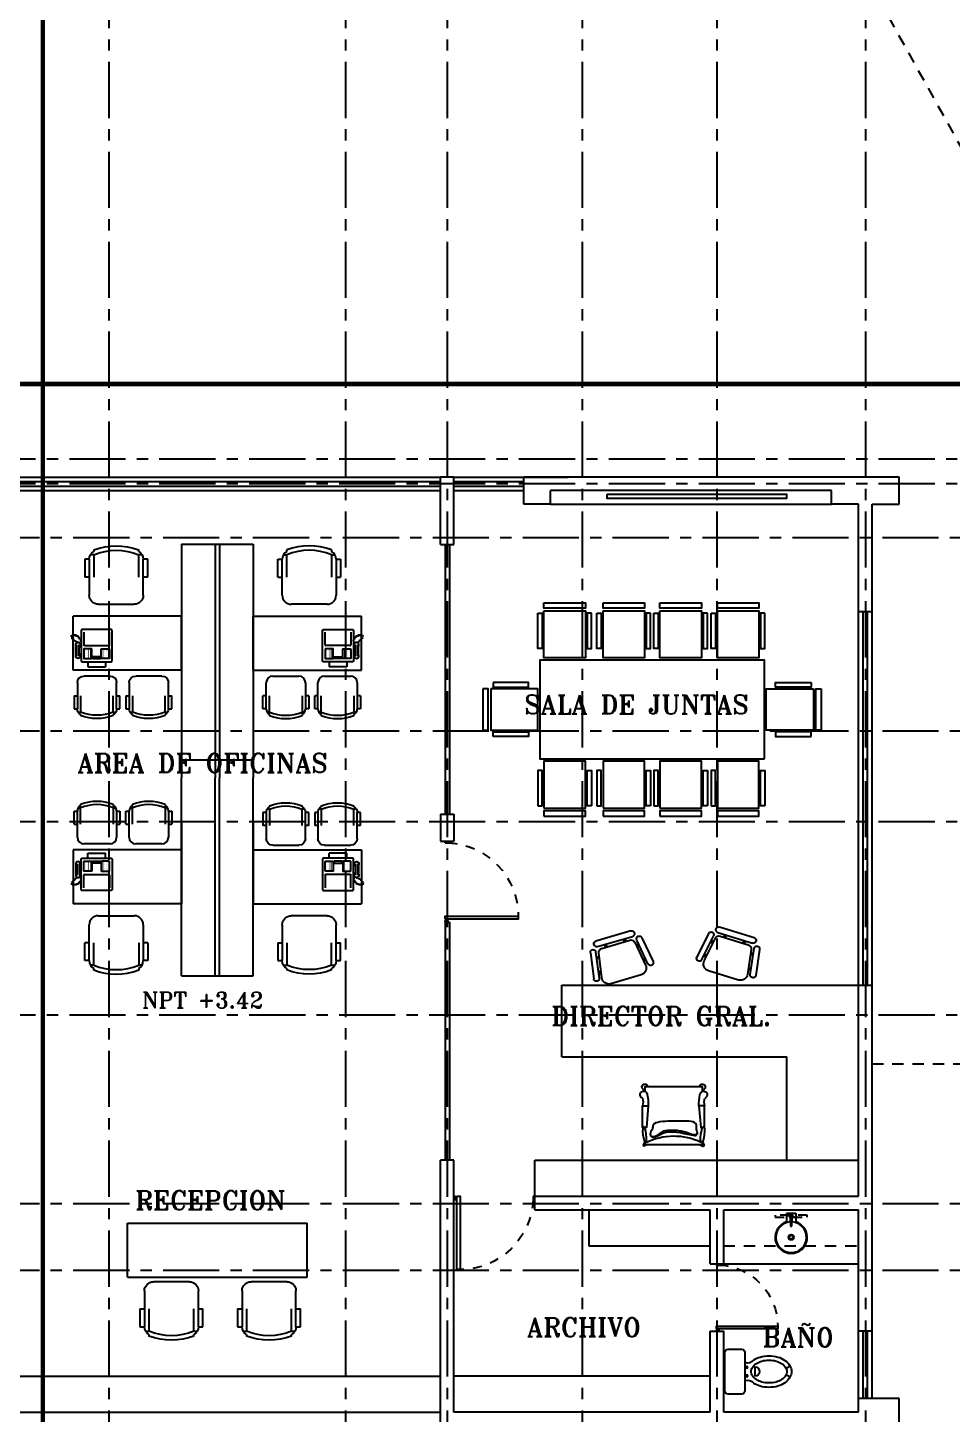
# Model space of a CAD drawing. Extents: x 915 to 2178, y -798 to 165.
# Drawn here: x 1335.4 to 1345.68, y -711.21 to -695.78 of the extents above; entities that cross this region are included whole.
import ezdxf

# ---------------------------------------------------------------- set-up
doc = ezdxf.new("R2010")
doc.units = 0
doc.header["$LTSCALE"] = 0.5
doc.header["$MEASUREMENT"] = 0
for name, pattern in [('ACAD_ISO10W100', [18, 12, -3, 0, -3]), ('CENTER', [2, 1.25, -0.25, 0.25, -0.25]), ('HIDDEN2', [0.1875, 0.125, -0.0625])]:
    doc.linetypes.add(name, pattern=pattern)
doc.layers.get('0').update_dxf_attribs({"linetype": 'CONTINUOUS'})
for name, color, linetype in [('EJES', 125, 'CENTER'), ('linea_corte', 1, 'ACAD_ISO10W100'), ('MOBILIARIO', 125, 'CONTINUOUS'), ('MUEBLES', 125, 'CONTINUOUS'), ('MURO', 150, 'CONTINUOUS'), ('muro bajo', 40, 'CONTINUOUS'), ('proyecciones', 6, 'HIDDEN2'), ('PUERTA5', 125, 'CONTINUOUS'), ('ventanas', 4, 'CONTINUOUS')]:
    doc.layers.add(name, color=color, linetype=linetype)
doc.styles.add('ROMANT', font='romant')

# ---------------------------------------------------------------- blocks, each defined once
blk = doc.blocks.new('MOF6')
at = {"color": 0, "linetype": 'ByBlock'}
for p, q in [((-0.203, 0), (0.203, 0)), ((-0.297, -0.105), (-0.343, -0.394)), ((-0.282, -0.404), (-0.236, -0.115)), ((-0.209, -0.133), (-0.253, -0.41)), ((0.203, -0.062), (-0.203, -0.063)), ((0.163, -0.094), (-0.162, -0.094)), ((-0.12, -0.094), (-0.12, -0.063)), ((-0.1, -0.094), (-0.1, -0.063)), ((0.101, -0.094), (0.101, -0.063)), ((0.121, -0.094), (0.121, -0.063)), ((0.253, -0.409), (0.209, -0.133)), ((0.282, -0.404), (0.236, -0.115)), ((0.298, -0.105), (0.344, -0.394)), ((-0.247, -0.188), (-0.218, -0.193)), ((-0.244, -0.169), (-0.215, -0.173)), ((0.244, -0.169), (0.215, -0.173)), ((0.248, -0.188), (0.218, -0.193)), ((-0.274, -0.356), (-0.245, -0.361)), ((-0.271, -0.336), (-0.242, -0.341)), ((0.271, -0.336), (0.242, -0.341)), ((0.274, -0.356), (0.246, -0.361)), ((-0.175, -0.5), (0.176, -0.5))]:
    blk.add_line(p, q, dxfattribs=at)
for centre, radius, start, end in [((0.203, -0.031), 0.0313, 270.0574, 90.0574), ((-0.267, -0.11), 0.0312, 350.9374, 170.9374), ((-0.203, -0.031), 0.0313, 90.0574, 270.0574), ((-0.162, -0.141), 0.0469, 90.0574, 170.9471), ((0.163, -0.14), 0.0469, 9.1676, 90.0574), ((0.267, -0.11), 0.0312, 9.0626, 189.0626), ((-0.313, -0.399), 0.0313, 170.9374, 350.9374), ((-0.175, -0.422), 0.0781, 170.9471, 270.0574), ((0.176, -0.422), 0.0781, 270.0574, 9.1676), ((0.313, -0.399), 0.0313, 189.0626, 9.0626)]:
    blk.add_arc(centre, radius, start, end, dxfattribs=at)
blk = doc.blocks.new('sillo1')
at = {"layer": 'MOBILIARIO'}
for p, q in [((8.351, 51.069), (8.313, 51.039)), ((8.313, 51.039), (8.317, 51.026)), ((8.365, 51.026), (8.317, 51.026)), ((8.881, 50.769), (8.91, 50.731)), ((8.924, 50.783), (8.923, 50.735)), ((8.923, 50.735), (8.91, 50.731))]:
    blk.add_line(p, q, dxfattribs=at)
for points in [[(8.601, 51.569), (8.622, 51.613), (9.195, 51.327), (9.173, 51.283)], [(8.402, 51.219), (8.399, 51.221), (8.506, 51.436), (8.563, 51.407), (8.437, 51.202), (8.418, 51.211)], [(8.418, 51.203), (8.421, 51.21)], [(8.922, 50.78), (8.909, 50.754), (8.337, 51.04), (8.349, 51.065)], [(9.013, 50.915), (9.017, 50.913), (9.124, 51.128), (9.067, 51.156), (8.979, 50.932), (8.997, 50.923)], [(8.994, 50.924), (8.991, 50.917)]]:
    blk.add_lwpolyline(points, dxfattribs=at)
for centre, radius, start, end in [((8.572, 51.541), 0.04, 330.6079, 222.3717), ((8.046, 51.673), 0.581, 332.7731, 344.8016), ((8.622, 51.613), 0.032, 333.493, 243.493), ((8.394, 51.537), 0.15, 317.9166, 351.2036), ((9.59, 50.903), 0.581, 142.1844, 154.2129), ((9.168, 51.244), 0.04, 264.6144, 156.3782), ((9.195, 51.327), 0.032, 243.493, 153.493), ((8.347, 50.348), 0.709, 37.271, 88.8473), ((9.271, 51.099), 0.15, 135.7825, 169.0695)]:
    blk.add_arc(centre, radius, start, end, dxfattribs=at)
at = {"layer": 'MOBILIARIO', "extrusion": (0, 0, -1)}
blk.add_ellipse((8.384, 51.14), major_axis=(-0.0295, -0.0855), ratio=0.208574, dxfattribs=at)
at = {"layer": 'MOBILIARIO'}
blk.add_ellipse((8.961, 50.852), major_axis=(-0.0506, -0.075), ratio=0.208574, dxfattribs=at)
blk.add_ellipse((8.961, 50.852), major_axis=(-0.0506, -0.075), ratio=0.208574, dxfattribs=at)
for points, knots in [([(8.457, 51.09), (8.559, 51.061), (8.684, 51.042), (8.809, 50.943), (8.851, 50.835), (8.922, 50.891), (8.901, 50.941), (8.94, 51.002), (8.815, 51.097), (8.71, 51.136), (8.494, 51.258), (8.477, 51.154), (8.427, 51.13), (8.447, 51.094), (8.457, 51.09)], [0, 0, 0, 0, 0.397169, 0.434308, 0.616769, 0.648447, 0.726299, 0.781548, 0.886374, 1.183209, 1.402108, 1.461727, 1.526646, 1.568481, 1.568481, 1.568481, 1.568481]), ([(8.441, 51.126), (8.444, 51.118), (8.457, 51.087), (8.543, 51.085), (8.628, 51.069), (8.716, 51.027), (8.784, 50.989), (8.824, 50.931), (8.843, 50.878), (8.874, 50.868), (8.884, 50.865)], [0, 0, 0, 0, 0.0307699, 0.120172, 0.2707686, 0.3764916, 0.4812093, 0.5562878, 0.638055, 0.6738434, 0.6738434, 0.6738434, 0.6738434])]:
    blk.add_open_spline(points, degree=3, knots=knots, dxfattribs=at)
blk = doc.blocks.new('PUERTA5')
at = {"layer": 'PUERTA5'}
for p, q in [((-0.9, 0.018), (-0.882, 0.018)), ((-0.882, -0.018), (-0.882, 0.018)), ((-0.018, 0.018), (0, 0.018)), ((-0.018, -0.018), (-0.018, 0.018)), ((-0.9, -0.018), (-0.882, -0.018)), ((-0.018, -0.018), (0, -0.018))]:
    blk.add_line(p, q, dxfattribs=at)
blk.add_lwpolyline([(-0.869, -0.018), (-0.833, -0.018), (-0.833, 0.797), (-0.869, 0.797)], close=True, dxfattribs=at)
at = {"layer": 'PUERTA5', "linetype": 'HIDDEN2'}
blk.add_arc((-0.833, -0.018), 0.815, 2.5308, 90, dxfattribs=at)
blk = doc.blocks.new('FAX')
for p, q in [((-0.125, 0.31), (-0.124, 0.31)), ((-0.107, 0.31), (-0.106, 0.31)), ((-0.098, 0.36), (-0.098, 0.417)), ((-0.098, 0.417), (0.098, 0.417)), ((-0.089, 0.31), (-0.088, 0.31)), ((-0.071, 0.31), (-0.07, 0.31)), ((0.07, 0.31), (0.071, 0.31)), ((0.088, 0.31), (0.089, 0.31)), ((0.098, 0.36), (0.098, 0.417)), ((0.106, 0.31), (0.107, 0.31)), ((0.124, 0.31), (0.125, 0.31)), ((-0.23, 0.273), (-0.22, 0.273)), ((-0.23, 0.273), (-0.23, 0.194)), ((-0.23, 0.194), (-0.22, 0.194)), ((-0.22, 0.296), (-0.22, 0.171)), ((-0.195, 0.296), (-0.195, 0.171)), ((-0.195, 0.273), (-0.173, 0.273)), ((-0.195, 0.194), (-0.173, 0.194)), ((-0.143, 0.03), (-0.143, 0.172)), ((-0.135, 0.18), (0.135, 0.18)), ((-0.125, 0.29), (-0.124, 0.29)), ((-0.125, 0.27), (-0.124, 0.27)), ((-0.125, 0.25), (-0.124, 0.25)), ((-0.125, 0.23), (-0.124, 0.23)), ((-0.107, 0.29), (-0.106, 0.29)), ((-0.107, 0.27), (-0.106, 0.27)), ((-0.107, 0.25), (-0.106, 0.25)), ((-0.107, 0.23), (-0.106, 0.23)), ((-0.089, 0.29), (-0.088, 0.29)), ((-0.089, 0.27), (-0.088, 0.27)), ((-0.089, 0.25), (-0.088, 0.25)), ((-0.089, 0.23), (-0.088, 0.23)), ((-0.071, 0.29), (-0.07, 0.29)), ((-0.071, 0.27), (-0.07, 0.27)), ((-0.071, 0.25), (-0.07, 0.25)), ((-0.071, 0.23), (-0.07, 0.23)), ((0.07, 0.29), (0.071, 0.29)), ((0.07, 0.27), (0.071, 0.27)), ((0.07, 0.25), (0.071, 0.25)), ((0.07, 0.23), (0.071, 0.23)), ((0.088, 0.29), (0.089, 0.29)), ((0.088, 0.27), (0.089, 0.27)), ((0.088, 0.25), (0.089, 0.25)), ((0.088, 0.23), (0.089, 0.23)), ((0.106, 0.29), (0.107, 0.29)), ((0.106, 0.27), (0.107, 0.27)), ((0.106, 0.25), (0.107, 0.25)), ((0.106, 0.23), (0.107, 0.23)), ((0.124, 0.29), (0.125, 0.29)), ((0.124, 0.27), (0.125, 0.27)), ((0.124, 0.25), (0.125, 0.25)), ((0.124, 0.23), (0.125, 0.23)), ((0.142, 0.172), (0.142, 0.03)), ((-0.279, 0.084), (-0.278, 0.065)), ((-0.272, 0.105), (-0.271, 0.086)), ((-0.266, 0.075), (-0.265, 0.056)), ((-0.263, 0.115), (-0.262, 0.096)), ((-0.255, 0.125), (-0.253, 0.106)), ((-0.253, 0.074), (-0.251, 0.055)), ((-0.246, 0.135), (-0.244, 0.116)), ((-0.239, 0.073), (-0.238, 0.054)), ((-0.205, 0.144), (-0.238, 0.13)), ((-0.228, 0.077), (-0.227, 0.058)), ((-0.217, 0.082), (-0.216, 0.063)), ((-0.206, 0.087), (-0.205, 0.068)), ((-0.197, 0.097), (-0.196, 0.078)), ((-0.189, 0.107), (-0.187, 0.088)), ((-0.18, 0.117), (-0.178, 0.098)), ((-0.176, 0.138), (-0.174, 0.119))]:
    blk.add_line(p, q)
for points in [[(-0.173, 0.015), (-0.173, 0.345, -0.414214), (-0.158, 0.36), (0.157, 0.36, -0.414214), (0.172, 0.345), (0.172, 0.015, -0.414214), (0.157, 0), (-0.158, 0, -0.414214)], [(-0.143, 0.22), (-0.143, 0.32, -0.414214), (-0.137, 0.325), (-0.058, 0.325, -0.414214), (-0.053, 0.32), (-0.053, 0.22, -0.414214), (-0.058, 0.215), (-0.137, 0.215, -0.414214)], [(0.142, 0.22), (0.142, 0.32, 0.414214), (0.137, 0.325), (0.057, 0.325, 0.414214), (0.052, 0.32), (0.052, 0.22, 0.414214), (0.057, 0.215), (0.137, 0.215, 0.414214)]]:
    blk.add_lwpolyline(points, format="xyb", close=True)
blk.add_lwpolyline([(-0.043, 0.305), (-0.043, 0.325), (0.043, 0.325), (0.043, 0.305)], close=True)
for centre, radius, start, end in [((-0.207, 0.296), 0.0262, 298.4915, 241.5085), ((-0.207, 0.171), 0.0262, 118.4915, 61.5085), ((-0.135, 0.172), 0.0075, 90, 180), ((0.135, 0.172), 0.0075, 360, 90)]:
    blk.add_arc(centre, radius, start, end)
blk = doc.blocks.new('SILLA')
at = {"layer": 'MUEBLES'}
for p, q in [((968.809, -706.367), (968.809, -706.417)), ((968.809, -706.367), (969.009, -706.367)), ((969.009, -706.367), (969.009, -706.417)), ((968.509, -706.917), (968.509, -706.517)), ((968.609, -706.417), (969.009, -706.417)), ((968.809, -706.467), (969.059, -706.467)), ((969.059, -706.43), (969.059, -706.467)), ((969.096, -706.467), (969.113, -706.467)), ((969.009, -707.017), (968.609, -707.017)), ((969.059, -706.967), (968.809, -706.967)), ((968.809, -707.017), (968.809, -707.067)), ((969.009, -707.017), (969.009, -707.067)), ((969.059, -706.967), (969.059, -707.003)), ((969.113, -706.967), (969.096, -706.967)), ((969.009, -707.067), (968.809, -707.067))]:
    blk.add_line(p, q, dxfattribs=at)
for centre, radius, start, end in [((968.609, -706.517), 0.1, 90, 180), ((969.009, -706.517), 0.1, 30, 90), ((968.459, -706.717), 0.65, 337.3801, 22.6199), ((968.459, -706.717), 0.7, 339.0752, 20.9248), ((968.609, -706.917), 0.1, 180, 270), ((969.009, -706.917), 0.1, 270, 330)]:
    blk.add_arc(centre, radius, start, end, dxfattribs=at)
blk = doc.blocks.new('WC')
for p, q in [((0.02, 0.215), (0.02, -0.215)), ((0.205, 0.25), (0.055, 0.25)), ((0.24, -0.215), (0.24, 0.215)), ((0.353, -0.052), (0.353, 0.052)), ((0.055, -0.25), (0.205, -0.25))]:
    blk.add_line(p, q)
blk.add_lwpolyline([(0.709, 0, 0.144399), (0.695, 0.045, 0.107176), (0.65, 0.09, 0.077789), (0.589, 0.117, 0.064981), (0.51, 0.127, 0.064981), (0.431, 0.117, 0.077789), (0.37, 0.09, 0.107176), (0.325, 0.045, 0.144399), (0.311, 0, 0.144399), (0.325, -0.045, 0.107176), (0.37, -0.09, 0.077789), (0.431, -0.117, 0.064981), (0.51, -0.127, 0.064981), (0.589, -0.117, 0.077789), (0.65, -0.09, 0.107176), (0.695, -0.045, 0.144399)], format="xyb", close=True)
blk.add_lwpolyline([(0.342, -0.13, 0.072633), (0.411, -0.162, 0.070933), (0.51, -0.176, 0.070933), (0.609, -0.162, 0.082513), (0.687, -0.124, 0.10681), (0.743, -0.064, 0.133944), (0.76, 0, 0.133944)], format="xyb")
for centre in [(0.265, 0.047), (0.265, -0.047)]:
    blk.add_circle(centre, 0.01)
for centre, radius, start, end in [((0.055, 0.215), 0.035, 90, 180), ((0.205, 0.215), 0.035, 0, 90), ((0.484, -0.091), 0.263, 106.2295, 122.8466), ((0.51, -0.179), 0.355, 90, 106.2295), ((0.51, -0.179), 0.355, 73.7705, 90), ((0.536, -0.091), 0.263, 54.9026, 73.7705), ((0.269, 0.19), 0.0949, 252.4197, 320.4238), ((0.352, 0), 0.052, 271.9761, 88.0239), ((0.575, -0.035), 0.195, 30.5161, 54.9026), ((0.709, 0.067), 0.0261, 237.3898, 26.2472), ((0.634, 0), 0.126, 0, 30.5161), ((0.269, -0.19), 0.0949, 39.5762, 107.5803), ((0.709, -0.067), 0.0261, 333.7528, 122.6102), ((0.055, -0.215), 0.035, 180, 270), ((0.205, -0.215), 0.035, 270, 0)]:
    blk.add_arc(centre, radius, start, end)
blk = doc.blocks.new('OVAMONO')
for p, q in [((-0.06, -0.02), (0.06, -0.02)), ((-0.06, -0.02), (-0.06, -0.136)), ((-0.021, -0.059), (-0.03, -0.059)), ((-0.014, -0.08), (-0.01, -0.191)), ((-0.004, -0.041), (-0.004, -0.033)), ((-0.004, -0.093), (-0.004, -0.084)), ((0.004, -0.041), (0.004, -0.033)), ((0.004, -0.093), (0.004, -0.084)), ((0.01, -0.191), (0.014, -0.08)), ((0.03, -0.059), (0.021, -0.059)), ((0.03, -0.067), (0.021, -0.067)), ((0.06, -0.02), (0.06, -0.136)), ((-0.01, -0.191), (0.01, -0.191))]:
    blk.add_line(p, q)
at = {"linetype": 'HIDDEN2'}
blk.add_lwpolyline([(0.21, -0.05), (-0.21, -0.05), (-0.21, -0.076), (0.21, -0.076)], close=True, dxfattribs=at)
blk.add_lwpolyline([(-0.021, -0.067), (-0.03, -0.067)])
for centre, radius in [((0, -0.063), 0.00413), ((0, -0.337), 0.035), ((0, -0.337), 0.025)]:
    blk.add_circle(centre, radius)
for centre, radius, start, end in [((0, -0.337), 0.21, 106.6032, 73.4001), ((0, -0.337), 0.2, 93.4675, 86.5338), ((-0.036, -0.063), 0.00723, 328.4667, 31.5333), ((0, -0.063), 0.0227, 99.5941, 170.4059), ((0, -0.063), 0.0227, 189.5941, 260.4059), ((-0.021, -0.041), 0.0176, 270, 0), ((-0.021, -0.084), 0.0176, 0, 90), ((0, -0.027), 0.00723, 238.4667, 301.5333), ((0, -0.099), 0.00723, 58.4667, 121.5333), ((0, -0.063), 0.0227, 9.5941, 80.4059), ((0.021, -0.041), 0.0176, 180, 270), ((0, -0.063), 0.0227, 279.5941, 350.4059), ((0.021, -0.084), 0.0176, 90, 180), ((0.036, -0.063), 0.00723, 148.4667, 211.5333)]:
    blk.add_arc(centre, radius, start, end)

msp = doc.modelspace()

# ---------------------------------------------------------------- linework, layer by layer
at = {"layer": 'EJES'}
for p, q in [((1336.2975, -669.1624), (1336.2975, -724.2023)), ((1338.9299, -669.1624), (1338.9299, -724.2023)), ((1340.0622, -669.1624), (1340.0622, -724.2023)), ((1341.5622, -669.1624), (1341.5622, -724.2023)), ((1343.0622, -669.1624), (1343.0622, -724.2023)), ((1344.7122, -669.1624), (1344.7122, -724.2023)), ((1355.4846, -700.5811), (1327.5225, -700.5811)), ((1355.4846, -700.5811), (1327.5225, -700.5811)), ((1355.4846, -700.8561), (1327.5225, -700.8561)), ((1355.5265, -701.4561), (1327.5225, -701.4561)), ((1355.5265, -703.6061), (1327.5225, -703.6061)), ((1355.4846, -704.6155), (1327.5225, -704.6155)), ((1355.4846, -706.7655), (1327.5225, -706.7655)), ((1355.5265, -708.8655), (1327.5225, -708.8655)), ((1355.5265, -709.6061), (1327.5225, -709.6061))]:
    msp.add_line(p, q, dxfattribs=at)
at = {"layer": 'linea_corte', "ltscale": 0.05, "const_width": 0.05}
for points in [[(1335.5645, -670.8789), (1335.5645, -722.517)], [(1330.1675, -699.7463), (1353.0174, -699.7463)]]:
    msp.add_lwpolyline(points, dxfattribs=at)
at = {"layer": 'MOBILIARIO', "ltscale": 5}
for p, q in [((1341.3372, -707.2311), (1341.3372, -706.4311)), ((1343.8372, -708.3811), (1343.8372, -707.2311)), ((1341.6372, -708.9311), (1341.6372, -709.3311)), ((1341.6372, -709.3311), (1342.9872, -709.3311)), ((1342.9872, -710.7811), (1340.1372, -710.7811))]:
    msp.add_line(p, q, dxfattribs=at)
for points in [[(1341.3372, -706.4311), (1344.6372, -706.4311)], [(1341.3372, -707.2311), (1343.8372, -707.2311)]]:
    msp.add_lwpolyline(points, dxfattribs=at)
at = {"layer": 'MUEBLES'}
for p, q in [((1341.2122, -701.0811), (1344.3372, -701.0811)), ((1337.1049, -701.5278), (1337.1049, -704.1278)), ((1337.9049, -701.5278), (1337.9049, -704.1278)), ((1337.1049, -702.3278), (1335.9031, -702.3278)), ((1335.9031, -702.9278), (1335.9031, -702.3278)), ((1337.1049, -702.9278), (1337.1049, -702.3278)), ((1337.9049, -702.3278), (1339.1067, -702.3278)), ((1337.9049, -702.9278), (1337.9049, -702.3278)), ((1339.1067, -702.9278), (1339.1067, -702.3278)), ((1337.1049, -702.9278), (1335.9031, -702.9278)), ((1337.9049, -702.9278), (1339.1067, -702.9278)), ((1337.1049, -706.3278), (1337.1049, -704.1278)), ((1337.9049, -706.3278), (1337.9049, -704.1278)), ((1337.1049, -704.6278), (1337.1049, -705.2278)), ((1337.9049, -704.6278), (1337.9049, -705.2278)), ((1337.1049, -704.9278), (1335.9031, -704.9278)), ((1335.9031, -704.9278), (1335.9031, -705.5278)), ((1337.1049, -704.9278), (1335.9031, -704.9278)), ((1337.1049, -704.9278), (1337.1049, -705.5278)), ((1337.9049, -704.9278), (1339.1067, -704.9278)), ((1337.9049, -704.9278), (1337.9049, -705.5278)), ((1339.1067, -704.9278), (1339.1067, -705.5278)), ((1337.1049, -705.5278), (1335.9031, -705.5278)), ((1337.9049, -705.5278), (1339.1067, -705.5278)), ((1341.0372, -708.3811), (1344.6372, -708.3811)), ((1341.0372, -708.7811), (1341.0372, -708.3811)), ((1336.5049, -709.6811), (1336.5049, -709.0811)), ((1338.5049, -709.6811), (1338.5049, -709.0811)), ((1343.1372, -709.5311), (1344.6372, -709.5311)), ((1335.0225, -710.7811), (1339.9872, -710.7811))]:
    msp.add_line(p, q, dxfattribs=at)
for points in [[(1341.841, -700.9717), (1343.8348, -700.9717), (1343.8348, -701.0191), (1341.841, -701.0191)], [(1341.138, -702.1811), (1341.598, -702.1811), (1341.598, -702.2395), (1341.138, -702.2395)], [(1341.7954, -702.1811), (1342.2554, -702.1811), (1342.2554, -702.2395), (1341.7954, -702.2395)], [(1342.4283, -702.1811), (1342.8883, -702.1811), (1342.8883, -702.2395), (1342.4283, -702.2395)], [(1343.0665, -702.1811), (1343.5265, -702.1811), (1343.5265, -702.2395), (1343.0665, -702.2395)], [(1341.0692, -702.2948), (1341.1183, -702.2948), (1341.1183, -702.6879), (1341.0692, -702.6879)], [(1341.138, -702.2673), (1341.598, -702.2673), (1341.598, -702.7927), (1341.138, -702.7927)], [(1341.6667, -702.2948), (1341.6176, -702.2948), (1341.6176, -702.6879), (1341.6667, -702.6879)], [(1341.7267, -702.2948), (1341.7758, -702.2948), (1341.7758, -702.6879), (1341.7267, -702.6879)], [(1341.7954, -702.2673), (1342.2554, -702.2673), (1342.2554, -702.7927), (1341.7954, -702.7927)], [(1342.3241, -702.2948), (1342.275, -702.2948), (1342.275, -702.6879), (1342.3241, -702.6879)], [(1342.3596, -702.2948), (1342.4087, -702.2948), (1342.4087, -702.6879), (1342.3596, -702.6879)], [(1342.4283, -702.2673), (1342.8883, -702.2673), (1342.8883, -702.7927), (1342.4283, -702.7927)], [(1342.9571, -702.2948), (1342.908, -702.2948), (1342.908, -702.6879), (1342.9571, -702.6879)], [(1342.9978, -702.2948), (1343.0469, -702.2948), (1343.0469, -702.6879), (1342.9978, -702.6879)], [(1343.0665, -702.2673), (1343.5265, -702.2673), (1343.5265, -702.7927), (1343.0665, -702.7927)], [(1343.5953, -702.2948), (1343.5462, -702.2948), (1343.5462, -702.6879), (1343.5953, -702.6879)], [(1343.5906, -703.9162), (1343.5906, -702.8162), (1341.0906, -702.8162), (1341.0906, -703.9162)], [(1340.4597, -703.1362), (1340.4597, -703.5962), (1340.5181, -703.5962), (1340.5181, -703.1362)], [(1340.5459, -703.1362), (1340.5459, -703.5962), (1341.0713, -703.5962), (1341.0713, -703.1362)], [(1340.5734, -703.0675), (1340.5734, -703.1166), (1340.9666, -703.1166), (1340.9666, -703.0675)], [(1344.1353, -703.1362), (1344.1353, -703.5962), (1343.6098, -703.5962), (1343.6098, -703.1362)], [(1344.1078, -703.0675), (1344.1078, -703.1166), (1343.7146, -703.1166), (1343.7146, -703.0675)], [(1344.2214, -703.1362), (1344.2214, -703.5962), (1344.1631, -703.5962), (1344.1631, -703.1362)], [(1340.5734, -703.665), (1340.5734, -703.6159), (1340.9666, -703.6159), (1340.9666, -703.665)], [(1344.1078, -703.665), (1344.1078, -703.6159), (1343.7146, -703.6159), (1343.7146, -703.665)], [(1341.138, -704.4652), (1341.598, -704.4652), (1341.598, -703.9397), (1341.138, -703.9397)], [(1341.7954, -704.4652), (1342.2554, -704.4652), (1342.2554, -703.9397), (1341.7954, -703.9397)], [(1342.4283, -704.4652), (1342.8883, -704.4652), (1342.8883, -703.9397), (1342.4283, -703.9397)], [(1343.0665, -704.4652), (1343.5265, -704.4652), (1343.5265, -703.9397), (1343.0665, -703.9397)], [(1341.0692, -704.4377), (1341.1183, -704.4377), (1341.1183, -704.0445), (1341.0692, -704.0445)], [(1341.6667, -704.4377), (1341.6176, -704.4377), (1341.6176, -704.0445), (1341.6667, -704.0445)], [(1341.7267, -704.4377), (1341.7758, -704.4377), (1341.7758, -704.0445), (1341.7267, -704.0445)], [(1342.3241, -704.4377), (1342.275, -704.4377), (1342.275, -704.0445), (1342.3241, -704.0445)], [(1342.3596, -704.4377), (1342.4087, -704.4377), (1342.4087, -704.0445), (1342.3596, -704.0445)], [(1342.9571, -704.4377), (1342.908, -704.4377), (1342.908, -704.0445), (1342.9571, -704.0445)], [(1342.9978, -704.4377), (1343.0469, -704.4377), (1343.0469, -704.0445), (1342.9978, -704.0445)], [(1343.5953, -704.4377), (1343.5462, -704.4377), (1343.5462, -704.0445), (1343.5953, -704.0445)], [(1341.138, -704.5514), (1341.598, -704.5514), (1341.598, -704.493), (1341.138, -704.493)], [(1341.7954, -704.5514), (1342.2554, -704.5514), (1342.2554, -704.493), (1341.7954, -704.493)], [(1342.4283, -704.5514), (1342.8883, -704.5514), (1342.8883, -704.493), (1342.4283, -704.493)], [(1343.0665, -704.5514), (1343.5265, -704.5514), (1343.5265, -704.493), (1343.0665, -704.493)]]:
    msp.add_lwpolyline(points, close=True, dxfattribs=at)
for points in [[(1337.1049, -701.5278), (1337.9049, -701.5278)], [(1337.1049, -703.9278), (1337.9049, -703.9278)], [(1337.1049, -706.3278), (1337.9049, -706.3278)], [(1336.5049, -709.0811), (1338.5049, -709.0811)], [(1336.5049, -709.6811), (1338.5049, -709.6811)]]:
    msp.add_lwpolyline(points, dxfattribs=at)
at = {"layer": 'MURO'}
for p, q in [((1340.1372, -700.7811), (1339.9872, -700.7811)), ((1339.9872, -701.5311), (1339.9872, -700.7811)), ((1340.1372, -701.5311), (1340.1372, -700.7811)), ((1345.0872, -700.7811), (1340.9122, -700.7811)), ((1340.9122, -701.0811), (1340.9122, -700.7811)), ((1345.0872, -701.0811), (1345.0872, -700.7811)), ((1344.3372, -700.9311), (1341.2122, -700.9311)), ((1341.2122, -701.0811), (1341.2122, -700.9311)), ((1344.3372, -701.0811), (1344.3372, -700.9311)), ((1341.2122, -701.0811), (1340.9122, -701.0811)), ((1344.6372, -701.0811), (1344.3372, -701.0811)), ((1344.6372, -702.2811), (1344.6372, -701.0811)), ((1344.7872, -702.2811), (1344.7872, -701.0811)), ((1344.7872, -701.0811), (1345.0872, -701.0811)), ((1339.9872, -701.5311), (1340.1372, -701.5311)), ((1344.7872, -702.2811), (1344.6372, -702.2811)), ((1339.9872, -704.5311), (1340.1372, -704.5311)), ((1339.9872, -704.5311), (1339.9872, -704.8311)), ((1340.1372, -704.5311), (1340.1372, -704.8311)), ((1339.9872, -704.8311), (1340.1372, -704.8311)), ((1344.6372, -708.7811), (1344.6372, -706.4311)), ((1344.6372, -706.4311), (1344.7872, -706.4311)), ((1344.7872, -709.4311), (1344.7872, -706.4311)), ((1344.7872, -710.2811), (1344.7872, -706.4311)), ((1339.9872, -711.3311), (1339.9872, -708.3811)), ((1340.1372, -708.3811), (1339.9872, -708.3811)), ((1340.1372, -711.1811), (1340.1372, -708.3811)), ((1341.0372, -708.7811), (1344.6372, -708.7811)), ((1341.0372, -708.9311), (1341.0372, -708.7811)), ((1341.0372, -708.9311), (1342.9872, -708.9311)), ((1342.9872, -709.5311), (1342.9872, -708.9311)), ((1343.1372, -708.9311), (1344.6372, -708.9311)), ((1343.1372, -709.5311), (1343.1372, -708.9311)), ((1344.6372, -710.2811), (1344.6372, -708.9311)), ((1342.9872, -709.5311), (1343.1372, -709.5311)), ((1342.9872, -711.1811), (1342.9872, -710.2811)), ((1342.9872, -710.2811), (1343.1372, -710.2811)), ((1343.1372, -711.1811), (1343.1372, -710.2811)), ((1344.7872, -710.2811), (1344.6372, -710.2811)), ((1344.6372, -711.1811), (1344.6372, -711.0311)), ((1345.0872, -711.0311), (1344.6372, -711.0311)), ((1345.0872, -711.3311), (1345.0872, -711.0311)), ((1342.9872, -711.1811), (1340.1372, -711.1811)), ((1344.6372, -711.1811), (1343.1372, -711.1811))]:
    msp.add_line(p, q, dxfattribs=at)
at = {"layer": 'muro bajo'}
for p, q in [((1335.0225, -700.7811), (1339.8372, -700.7811)), ((1339.4872, -700.7811), (1339.9872, -700.7811)), ((1340.1372, -700.7811), (1340.9122, -700.7811)), ((1340.1372, -700.7811), (1341.4058, -700.7811)), ((1335.0225, -700.9311), (1339.9872, -700.9311)), ((1340.1372, -700.9311), (1340.9122, -700.9311)), ((1344.6372, -706.4311), (1344.6372, -702.2811)), ((1344.7872, -706.4311), (1344.7872, -702.2811)), ((1344.6372, -711.0311), (1344.6372, -710.2811)), ((1344.7872, -711.0311), (1344.7872, -710.2811)), ((1335.0225, -711.1811), (1339.9872, -711.1811)), ((1339.6372, -711.1811), (1339.9872, -711.1811))]:
    msp.add_line(p, q, dxfattribs=at)
at = {"layer": 'proyecciones', "linetype": 'HIDDEN2', "ltscale": 2}
for p, q in [((1331.7225, -671.8841), (1351.4569, -707.3091)), ((1344.7872, -707.3091), (1351.4569, -707.3091)), ((1343.1372, -709.3311), (1344.6372, -709.3311))]:
    msp.add_line(p, q, dxfattribs=at)
at = {"layer": 'ventanas'}
for p, q in [((1335.0225, -700.8311), (1339.9872, -700.8311)), ((1340.1372, -700.8311), (1340.9122, -700.8311)), ((1335.0225, -700.8811), (1339.9872, -700.8811)), ((1340.1372, -700.8811), (1340.9122, -700.8811)), ((1337.4799, -701.5278), (1337.4799, -704.1278)), ((1337.5299, -701.5278), (1337.5299, -704.1278)), ((1340.0372, -701.5311), (1340.0372, -704.5311)), ((1340.0872, -701.5311), (1340.0872, -704.5311)), ((1344.6872, -706.4311), (1344.6872, -702.2811)), ((1344.7372, -706.4311), (1344.7372, -702.2811)), ((1337.4799, -706.3278), (1337.4799, -704.1278)), ((1337.5299, -706.3278), (1337.5299, -704.1278)), ((1340.0372, -705.7311), (1340.0872, -705.7311)), ((1340.0372, -705.7311), (1340.0372, -708.3811)), ((1340.0872, -705.7311), (1340.0872, -708.3811)), ((1344.6872, -711.0311), (1344.6872, -710.2811)), ((1344.7372, -711.0311), (1344.7372, -710.2811))]:
    msp.add_line(p, q, dxfattribs=at)

# ---------------------------------------------------------------- block references
at = {"layer": 'MOBILIARIO', "xscale": -1}
for name, p, rotation in [('PUERTA5', (1340.0552, -704.8311), 270), ('MOF6', (1341.9104, -705.8874), 16.36849695937313), ('MOF6', (1343.2827, -705.8462), 342.8121814492443), ('sillo1', (1327.5806, -757.6002), 333.4930312651346), ('PUERTA5', (1341.0372, -708.7991), 180), ('WC', (1343.1305, -710.7311), 180)]:
    msp.add_blockref(name, p, dxfattribs=dict(at, rotation=rotation))
at = {"layer": 'MOBILIARIO', "xscale": 0.849999999999909, "yscale": 0.849999999999909, "zscale": 0.849999999999909}
msp.add_blockref('OVAMONO', (1343.8872, -708.9503), dxfattribs=at)
at = {"layer": 'MOBILIARIO', "xscale": -0.8333333333334584, "yscale": 0.8333333333334584, "zscale": 0.8333333333334584, "rotation": 270}
msp.add_blockref('PUERTA5', (1343.0729, -709.5311), dxfattribs=at)
at = {"layer": 'MUEBLES', "xscale": -1}
for name, p, rotation in [('SILLA', (2043.0981, -1670.7044), 270), ('FAX', (1336.1628, -702.4758), 180), ('SILLA', (631.8096, 262.8488), 90), ('SILLA', (630.2778, 258.7764), 90), ('SILLA', (631.363, 258.7764), 90)]:
    msp.add_blockref(name, p, dxfattribs=dict(at, rotation=rotation))
at = {"layer": 'MUEBLES'}
for name, p, rotation in [('SILLA', (631.8096, -1670.7044), 90), ('FAX', (1338.8469, -702.4758), 180), ('SILLA', (2043.0981, 262.8488), 270)]:
    msp.add_blockref(name, p, dxfattribs=dict(at, rotation=rotation))
at = {"layer": 'MUEBLES', "yscale": 0.7276500000000001, "zscale": 0.7276500000000001}
for p, xscale, rotation in [((821.9239, 1.741), -0.7276500000000001, 90), ((822.5, 1.741), -0.7276500000000001, 90), ((1852.5094, 1.741), 0.7276500000000001, 270), ((1853.0854, 1.741), 0.7276500000000001, 270), ((821.9239, -1409.5967), 0.7276500000000001, 90.00000000000001), ((822.5, -1409.5967), 0.7276500000000001, 90.00000000000001), ((1852.5094, -1409.6115), -0.7276500000000001, 270), ((1853.0854, -1409.6115), -0.7276500000000001, 270)]:
    msp.add_blockref('SILLA', p, dxfattribs=dict(at, xscale=xscale, rotation=rotation))
at = {"layer": 'MUEBLES'}
msp.add_blockref('FAX', (1336.1628, -705.3799), dxfattribs=at)
at = {"layer": 'MUEBLES', "xscale": -1}
msp.add_blockref('FAX', (1338.8469, -705.3799), dxfattribs=at)

# ---------------------------------------------------------------- texts
at = {"style": 'ROMANT'}
for s, height, p in [('SALA DE JUNTAS', 0.21, (1340.92, -703.4158)), ('AREA DE OFICINAS', 0.21, (1335.9501, -704.0659)), ('NPT +3.42', 0.1764, (1336.67, -706.6873)), ('DIRECTOR GRAL.', 0.21, (1341.2191, -706.8819)), ('RECEPCION', 0.21, (1336.5911, -708.9301)), ('ARCHIVO', 0.21, (1340.9478, -710.3428)), ('BAÑO', 0.21, (1343.5688, -710.4561))]:
    msp.add_text(s, height=height, dxfattribs=at).set_placement(p)

doc.saveas('drawing.dxf')
